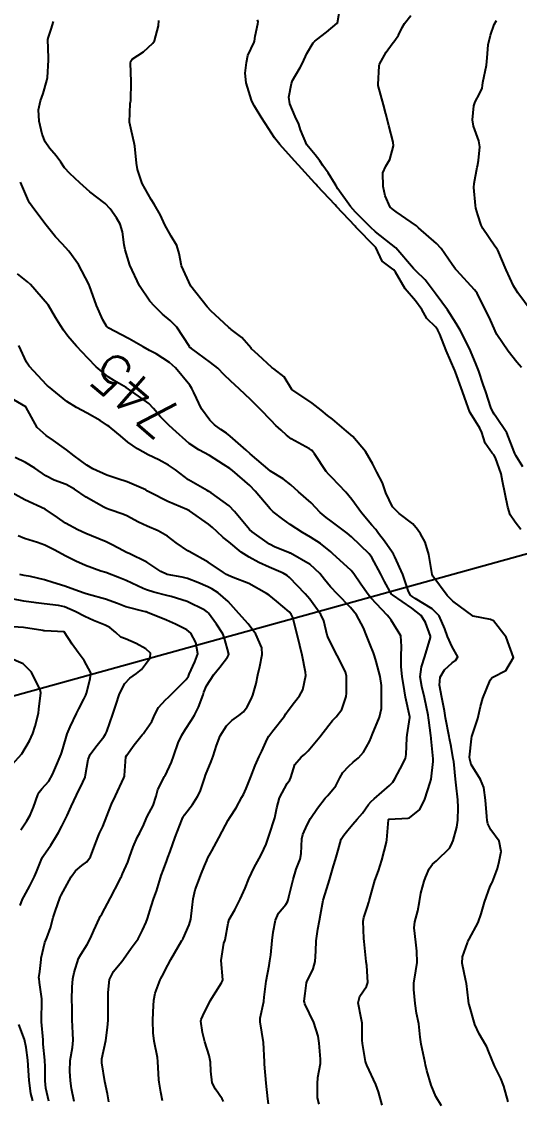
# Model space of a CAD drawing. Header units: metres. Extents: x 298520 to 308411, y 7433745 to 7450750.
# Drawn here: x 305035.6 to 305084.4, y 7438588.6 to 7438694.3 of the extents above; entities that cross this region are included whole.
import ezdxf
from ezdxf.enums import TextEntityAlignment as Align

# ---------------------------------------------------------------- set-up
doc = ezdxf.new("R2010")
doc.units = ezdxf.units.M
doc.header["$LTSCALE"] = 10
doc.linetypes.add('CONTINUO', pattern=[0])
for name, color, linetype in [('Cotas', 45, 'Continuous'), ('Curvas de Nivel 1m', 11, 'Continuous'), ('Curvas de Nivel 5m', 15, 'Continuous'), ('TEXTO', 45, 'Continuous')]:
    doc.layers.add(name, color=color, linetype=linetype)
doc.styles.add('Style-STANDARD', font='STANDARD.shx')

msp = doc.modelspace()

# ---------------------------------------------------------------- linework, layer by layer
at = {"layer": 'Curvas de Nivel 1m', "flags": 128}
for points, elevation in [([(305076.75, 7438588.06), (305076.19, 7438588.98), (305075.72, 7438590.07), (305075.3, 7438591.53), (305075.18, 7438592.08), (305075.14, 7438592.26), (305074.74, 7438594.09), (305074.66, 7438594.77), (305074.51, 7438596.09), (305074.31, 7438597.15), (305074.17, 7438598.09), (305074.05, 7438599.44), (305074.04, 7438600.09), (305074.23, 7438601.28), (305074.37, 7438602.09), (305074.34, 7438603.2), (305074.22, 7438604.09), (305074.06, 7438605.5), (305074.13, 7438606.09), (305074.43, 7438607.15), (305074.58, 7438608.09), (305074.72, 7438608.88), (305075.05, 7438610.08), (305075.18, 7438610.43), (305075.54, 7438611.27), (305075.87, 7438611.75), (305076.24, 7438612.07), (305077.57, 7438613.34), (305077.8, 7438613.82), (305077.88, 7438614.05), (305078.26, 7438615.37), (305078.35, 7438616.04), (305078.36, 7438617.3), (305078.33, 7438618.04), (305078.19, 7438619.49), (305078.13, 7438620.05), (305077.94, 7438621.78), (305077.9, 7438622.05), (305077.68, 7438623.25), (305077.54, 7438624.05), (305077.5, 7438624.25), (305077.15, 7438626.06), (305077.03, 7438626.75), (305076.77, 7438628.06), (305076.54, 7438629.28), (305076.6, 7438630.06), (305077.04, 7438630.79), (305077.78, 7438631.47), (305078.13, 7438631.7), (305078.33, 7438632.04), (305077.8, 7438633.04), (305077.33, 7438634.05), (305077.08, 7438634.8), (305076.5, 7438636.06), (305075.84, 7438636.75), (305074.18, 7438637.78), (305073.86, 7438637.96), (305073.71, 7438638.1), (305073.53, 7438638.44), (305072.96, 7438640.11), (305072.18, 7438641.85), (305072.03, 7438642.12), (305071.91, 7438642.31), (305071.16, 7438643.37), (305070.59, 7438644.14), (305070.31, 7438644.52), (305069.94, 7438644.95), (305068.92, 7438646.16), (305067.97, 7438647.46), (305067.39, 7438648.18), (305066, 7438649.61), (305065.71, 7438649.91), (305065.46, 7438650.2), (305064.31, 7438651.94), (305064.12, 7438652.22), (305064.08, 7438652.27), (305064.03, 7438652.31), (305063.83, 7438652.42), (305062.04, 7438653.42), (305061.58, 7438653.78), (305061.05, 7438654.26), (305060.53, 7438654.73), (305060.06, 7438655.22), (305059.04, 7438656.28), (305058.09, 7438657.22), (305056.93, 7438658.3), (305056.11, 7438659.06), (305055.48, 7438659.69), (305054.84, 7438660.33), (305054.13, 7438660.91), (305052.26, 7438662.25), (305052.15, 7438662.33), (305052.12, 7438662.36), (305052.06, 7438662.45), (305050.82, 7438664.37), (305050.18, 7438665.01), (305049.42, 7438665.62), (305048.64, 7438666.4), (305048.2, 7438666.92), (305047.18, 7438668.42), (305046.24, 7438670.43), (305045.77, 7438671.95), (305045.68, 7438672.44), (305045.53, 7438673.69), (305045.29, 7438674.45), (305044.93, 7438675.08), (305044.31, 7438675.96), (305043.81, 7438676.47), (305042.33, 7438677.62), (305041.33, 7438678.49), (305040.35, 7438679.4), (305039.83, 7438679.98), (305039.47, 7438680.51), (305039.01, 7438681.16), (305038.38, 7438681.91), (305037.96, 7438682.53), (305037.66, 7438683.27), (305037.35, 7438684.54), (305037.31, 7438685.66), (305037.5, 7438686.54), (305037.74, 7438687.24), (305038.12, 7438688.53), (305038.17, 7438688.83), (305038.28, 7438690.53), (305038.28, 7438690.74), (305038.21, 7438692.53), (305038.26, 7438692.78), (305038.52, 7438693.55), (305038.75, 7438694.31)], 747), ([(305083.27, 7438588.46), (305082.85, 7438589.98), (305082.55, 7438590.74), (305081.93, 7438591.99), (305081.33, 7438593.41), (305081.18, 7438593.85), (305081.1, 7438594), (305080.43, 7438595.1), (305080.02, 7438596.02), (305079.45, 7438597.97), (305079.42, 7438598.03), (305079.41, 7438598.06), (305079.39, 7438598.33), (305079.19, 7438600.03), (305079.13, 7438600.31), (305078.76, 7438602.04), (305078.8, 7438602.67), (305079.28, 7438604.03), (305079.33, 7438604.16), (305079.46, 7438604.4), (305080.33, 7438606.02), (305080.63, 7438606.87), (305080.96, 7438608.01), (305081.52, 7438609.58), (305081.66, 7438609.86), (305081.74, 7438610), (305082.24, 7438611.3), (305082.4, 7438611.99), (305082.59, 7438612.97), (305082.4, 7438613.99), (305081.58, 7438615.1), (305081.28, 7438615.69), (305081.22, 7438616.01), (305081.19, 7438616.42), (305081.06, 7438618.01), (305080.89, 7438619.26), (305080.55, 7438620.02), (305079.66, 7438621.49), (305079.51, 7438622.03), (305079.5, 7438622.21), (305079.67, 7438624.03), (305079.67, 7438624.05), (305079.7, 7438624.25), (305080.29, 7438626.02), (305080.57, 7438627.18), (305080.8, 7438628.01), (305081.51, 7438629.76), (305081.67, 7438630), (305081.72, 7438630.04), (305081.76, 7438630.06), (305083.04, 7438630.72), (305083.79, 7438631.98), (305083.06, 7438633.99), (305081.83, 7438635.57), (305081.55, 7438635.72), (305079.83, 7438636.03), (305077.86, 7438637.52), (305077.29, 7438638.06), (305075.88, 7438639.97), (305075.86, 7438640.05), (305075.85, 7438640.07), (305075.83, 7438640.12), (305075.52, 7438642.08), (305075.14, 7438643.3), (305074.68, 7438644.09), (305074.38, 7438644.54), (305073.94, 7438645.1), (305072.6, 7438646.11), (305071.96, 7438646.76), (305071.29, 7438648.13), (305070.96, 7438649.1), (305070.43, 7438650.14), (305070.01, 7438650.93), (305069.32, 7438652.16), (305068.05, 7438653.65), (305067.46, 7438654.18), (305066.06, 7438655.33), (305065.58, 7438655.71), (305064.98, 7438656.21), (305064.08, 7438656.91), (305062.1, 7438658.24), (305061.35, 7438659.49), (305060.33, 7438660.27), (305060.12, 7438660.41), (305058.79, 7438661.64), (305058.15, 7438662.24), (305058.1, 7438662.29), (305057.2, 7438663.33), (305056.17, 7438664.14), (305056.07, 7438664.21), (305055.94, 7438664.31), (305055.02, 7438665.17), (305054.19, 7438665.93), (305053.79, 7438666.34), (305052.22, 7438668.36), (305051.28, 7438670.37), (305051.05, 7438671.57), (305050.85, 7438672.37), (305050.28, 7438673.28), (305049.65, 7438674.39), (305049.23, 7438675.33), (305048.62, 7438676.41), (305048.32, 7438676.87), (305047.45, 7438678.42), (305046.99, 7438679.79), (305046.88, 7438680.42), (305046.71, 7438682.1), (305046.67, 7438682.43), (305046.4, 7438683.55), (305046.2, 7438684.43), (305046.27, 7438686.27), (305046.31, 7438686.43), (305046.32, 7438686.54), (305046.38, 7438688.43), (305046.29, 7438690.24), (305046.34, 7438690.43), (305046.48, 7438690.61), (305047.56, 7438691.35), (305048.5, 7438692.17), (305048.64, 7438692.41), (305049.04, 7438693.89), (305049.06, 7438694.4)], 748), ([(305084.51, 7438644.54), (305083.95, 7438645.24), (305083.46, 7438645.98), (305083.24, 7438646.71), (305082.97, 7438647.99), (305082.73, 7438649.26), (305082.59, 7438649.99), (305082.02, 7438651.55), (305081.86, 7438651.84), (305081.71, 7438652), (305081.03, 7438653), (305080.68, 7438654.02), (305080.5, 7438654.46), (305080.06, 7438655.15), (305079.53, 7438656.04), (305079.19, 7438656.94), (305078.8, 7438658.04), (305078.12, 7438659.96), (305078.09, 7438660.05), (305078.06, 7438660.11), (305077.19, 7438662.06), (305076.57, 7438663.66), (305076.38, 7438664.07), (305076.18, 7438664.34), (305075.3, 7438665.2), (305074.81, 7438666.09), (305074.21, 7438666.95), (305073.2, 7438668.11), (305072.24, 7438669.73), (305072.09, 7438669.98), (305071.84, 7438670.13), (305070.94, 7438670.83), (305070.32, 7438672.15), (305070.26, 7438672.24), (305068.36, 7438674.17), (305068.29, 7438674.24), (305066.45, 7438676.19), (305066.32, 7438676.34), (305064.56, 7438678.22), (305064.46, 7438678.33), (305064.35, 7438678.46), (305062.74, 7438680.24), (305062.37, 7438680.65), (305060.91, 7438682.25), (305060.39, 7438682.92), (305059.5, 7438684.27), (305059.09, 7438684.95), (305058.43, 7438686), (305058.26, 7438686.29), (305058.14, 7438686.59), (305057.61, 7438688.3), (305057.52, 7438689.25), (305057.67, 7438690.3), (305057.8, 7438690.99), (305058.4, 7438692.29), (305058.43, 7438692.37), (305058.51, 7438692.87), (305058.75, 7438694.07), (305058.8, 7438694.29), (305058.73, 7438694.48)], 749), ([(305084.58, 7438660.42), (305084.13, 7438660.92), (305083.27, 7438661.99), (305082.17, 7438663.65), (305082, 7438664), (305081.43, 7438665.26), (305081.05, 7438666.02), (305080.22, 7438667.68), (305079.98, 7438668.03), (305078.24, 7438669.91), (305078.12, 7438670.05), (305077.79, 7438670.51), (305076.71, 7438672.07), (305076.27, 7438672.55), (305074.5, 7438674.1), (305074.39, 7438674.2), (305074.29, 7438674.28), (305073.77, 7438674.63), (305072.31, 7438675.67), (305072.04, 7438675.85), (305071.72, 7438676.13), (305071.23, 7438677.23), (305071.05, 7438678.13), (305071, 7438679.49), (305071.28, 7438680.13), (305071.7, 7438680.8), (305072.04, 7438682.12), (305072.01, 7438682.5), (305071.6, 7438684.13), (305071.3, 7438685.26), (305071.07, 7438686.13), (305070.56, 7438688.04), (305070.54, 7438688.14), (305070.64, 7438689.98), (305070.68, 7438690.14), (305071.33, 7438691.29), (305071.9, 7438692.13), (305072.17, 7438692.46), (305072.52, 7438692.98), (305072.91, 7438693.73), (305073.12, 7438694.11), (305073.74, 7438694.9)], 751), ([(305085.53, 7438665.96), (305084.22, 7438667.72), (305084.04, 7438667.98), (305083.79, 7438668.42), (305083.07, 7438669.99), (305082.26, 7438671.89), (305082.22, 7438671.96), (305082.2, 7438672), (305081.97, 7438672.3), (305080.78, 7438674.02), (305080.62, 7438674.35), (305080.31, 7438675.36), (305080.11, 7438676.03), (305080.07, 7438676.28), (305079.92, 7438678.03), (305079.95, 7438678.43), (305080.24, 7438680.03), (305080.26, 7438680.13), (305080.37, 7438680.7), (305080.49, 7438682.03), (305080.39, 7438682.62), (305079.89, 7438684.04), (305079.79, 7438684.67), (305079.92, 7438686.04), (305080.05, 7438686.43), (305080.45, 7438687.22), (305080.71, 7438687.78), (305080.75, 7438688.03), (305080.78, 7438688.34), (305081.14, 7438690.02), (305081.23, 7438690.76), (305081.31, 7438692.01), (305081.54, 7438692.98), (305081.9, 7438694.01), (305082.13, 7438694.41)], 752), ([(305070.94, 7438588.12), (305070.59, 7438589.44), (305070.32, 7438590.13), (305069.43, 7438592.03), (305069.37, 7438592.15), (305069.36, 7438592.19), (305069.32, 7438592.39), (305069.02, 7438594.15), (305068.99, 7438594.5), (305068.97, 7438596.15), (305068.89, 7438596.63), (305068.59, 7438598.16), (305068.74, 7438598.8), (305069.4, 7438599.74), (305069.53, 7438600.15), (305069.43, 7438601.82), (305069.38, 7438602.15), (305069.38, 7438602.21), (305069.17, 7438604.15), (305069.15, 7438604.46), (305069.08, 7438606.15), (305069.13, 7438606.5), (305069.49, 7438607.59), (305069.64, 7438608.01), (305069.67, 7438608.15), (305069.72, 7438608.37), (305070.23, 7438610.14), (305070.58, 7438611.09), (305070.92, 7438612.13), (305071.35, 7438613.9), (305071.38, 7438614.12), (305071.56, 7438616.09), (305071.57, 7438616.12), (305071.58, 7438616.14), (305071.59, 7438616.14), (305073.47, 7438616.23), (305073.6, 7438616.26), (305074.61, 7438617.09), (305075.11, 7438618.09), (305075.64, 7438619.74), (305075.72, 7438620.07), (305075.93, 7438621.8), (305075.93, 7438622.07), (305075.74, 7438624.02), (305075.73, 7438624.07), (305075.7, 7438624.34), (305075.49, 7438625.85), (305075.47, 7438626.07), (305075.44, 7438626.35), (305075.07, 7438628.08), (305074.81, 7438629.14), (305074.67, 7438630.09), (305074.78, 7438631.08), (305075.12, 7438632.08), (305075.68, 7438633.94), (305075.68, 7438634.07), (305075.18, 7438635.43), (305074.75, 7438636.09), (305073.84, 7438636.82), (305071.94, 7438638.12), (305071.86, 7438638.2), (305071.18, 7438639.44), (305070.8, 7438640.14), (305069.91, 7438641.8), (305069.66, 7438642.15), (305067.93, 7438643.81), (305067.5, 7438644.17), (305065.94, 7438645.33), (305065.45, 7438645.7), (305064.88, 7438646.21), (305063.97, 7438647.15), (305062.76, 7438648.23), (305061.99, 7438648.9), (305061.25, 7438649.5), (305060, 7438650.24), (305059.96, 7438650.27), (305058.03, 7438651.94), (305057.61, 7438652.29), (305056.05, 7438653.69), (305055.69, 7438653.96), (305055.14, 7438654.32), (305054.52, 7438654.79), (305054.06, 7438655.24), (305053.24, 7438656.35), (305052.49, 7438657.96), (305052.3, 7438658.36), (305052.11, 7438658.66), (305050.71, 7438660.37), (305050.13, 7438660.9), (305048.82, 7438661.73), (305048.15, 7438662.08), (305047.53, 7438662.42), (305046.16, 7438663.2), (305045.36, 7438663.64), (305044.17, 7438664.25), (305043.94, 7438664.46), (305043.58, 7438665.07), (305042.97, 7438666.47), (305042.29, 7438668.41), (305042.27, 7438668.48), (305042.22, 7438668.58), (305041.21, 7438670.49), (305040.26, 7438671.81), (305039.6, 7438672.51), (305038.96, 7438673.2), (305038.29, 7438674.03), (305037.9, 7438674.53), (305036.69, 7438676.17), (305036.41, 7438676.55), (305036.32, 7438676.74), (305035.54, 7438678.56)], 746), ([(305059.8, 7438588.26), (305059.75, 7438588.74), (305059.57, 7438590.27), (305059.43, 7438592.15), (305059.43, 7438592.27), (305059.42, 7438592.38), (305059.33, 7438594.27), (305058.98, 7438596.27), (305059, 7438596.64), (305059.34, 7438598.27), (305059.34, 7438598.31), (305059.39, 7438598.71), (305059.59, 7438600.27), (305059.87, 7438601.82), (305059.95, 7438602.26), (305060.03, 7438602.85), (305060.16, 7438604.26), (305060.26, 7438605.06), (305060.49, 7438606.25), (305060.79, 7438606.95), (305061.5, 7438607.79), (305061.68, 7438608.06), (305061.73, 7438608.24), (305061.8, 7438608.53), (305062.21, 7438610.23), (305062.53, 7438611.24), (305062.91, 7438612.23), (305063.01, 7438612.77), (305063.08, 7438614.22), (305063.17, 7438614.63), (305063.59, 7438615.6), (305063.92, 7438616.22), (305064.6, 7438617.21), (305065.37, 7438618.19), (305065.63, 7438618.47), (305066.4, 7438619.42), (305066.79, 7438620.18), (305067.1, 7438620.72), (305067.66, 7438621.35), (305068.1, 7438621.73), (305068.63, 7438622.16), (305069.11, 7438622.72), (305069.69, 7438623.75), (305069.86, 7438624.15), (305069.97, 7438624.42), (305070.69, 7438626.14), (305070.86, 7438627), (305070.87, 7438628.13), (305070.86, 7438629.24), (305070.75, 7438630.14), (305070.34, 7438631.58), (305070.18, 7438632.14), (305070.09, 7438632.44), (305069.8, 7438633.15), (305069.4, 7438634.15), (305069.1, 7438634.88), (305068.41, 7438636.16), (305067.84, 7438636.89), (305066.56, 7438638.18), (305065.87, 7438638.9), (305065.3, 7438639.62), (305064.85, 7438640.21), (305063.9, 7438641.11), (305061.95, 7438642.2), (305061.91, 7438642.21), (305061.85, 7438642.24), (305060.46, 7438642.81), (305059.92, 7438643.1), (305058.21, 7438644.29), (305057.94, 7438644.54), (305056.49, 7438646.3), (305055.96, 7438646.85), (305054.19, 7438648.13), (305053.98, 7438648.25), (305053.81, 7438648.34), (305051.99, 7438649.39), (305050.7, 7438650.37), (305050.01, 7438650.83), (305049.07, 7438651.34), (305048.02, 7438651.86), (305046.97, 7438652.42), (305046.04, 7438653.09), (305045.32, 7438653.72), (305044.4, 7438654.45), (305044.21, 7438654.61), (305044.06, 7438654.73), (305043.33, 7438655.2), (305042.07, 7438655.93), (305041, 7438656.49), (305040.08, 7438657.06), (305038.28, 7438658.53), (305038.18, 7438658.61), (305038.1, 7438658.68), (305036.38, 7438660.55), (305036.13, 7438660.93), (305035.38, 7438662.56)], 744), ([(305055.41, 7438588.47), (305055.27, 7438588.74), (305054.63, 7438589.68), (305054.31, 7438590.32), (305054.18, 7438591.44), (305054.13, 7438592.33), (305053.99, 7438593), (305053.57, 7438594.34), (305053.35, 7438595.24), (305053.19, 7438596.34), (305053.21, 7438596.5), (305053.37, 7438596.87), (305054.11, 7438598.33), (305055.21, 7438600.12), (305055.32, 7438600.31), (305055.33, 7438600.39), (305055.16, 7438602.31), (305055.45, 7438604), (305055.53, 7438604.23), (305055.56, 7438604.31), (305055.85, 7438605.94), (305055.97, 7438606.31), (305056.52, 7438607.27), (305057.04, 7438608.29), (305057.51, 7438609.39), (305057.9, 7438610.29), (305058.42, 7438611.4), (305058.91, 7438612.28), (305059.13, 7438612.7), (305059.57, 7438613.69), (305059.78, 7438614.27), (305059.88, 7438614.57), (305060.43, 7438616.26), (305060.62, 7438617.24), (305060.87, 7438618.25), (305061.64, 7438619.63), (305061.89, 7438619.99), (305061.98, 7438620.24), (305062.39, 7438621.5), (305063.02, 7438622.23), (305063.38, 7438622.52), (305063.68, 7438622.83), (305064.85, 7438624.2), (305065.7, 7438625.34), (305066.07, 7438625.82), (305066.43, 7438626.18), (305067, 7438626.9), (305067.41, 7438628.17), (305067.44, 7438628.48), (305067.46, 7438630.17), (305067.36, 7438630.59), (305066.54, 7438632.18), (305065.81, 7438633.59), (305065.62, 7438634), (305065.56, 7438634.19), (305065.21, 7438635.58), (305064.93, 7438636.2), (305063.86, 7438637.7), (305063.4, 7438638.22), (305061.88, 7438639.81), (305061.65, 7438640.01), (305061.23, 7438640.25), (305059.89, 7438640.83), (305058.87, 7438641.31), (305057.91, 7438641.81), (305057.15, 7438642.3), (305055.92, 7438643.31), (305055.37, 7438643.76), (305054.75, 7438644.33), (305054.33, 7438644.72), (305053.94, 7438645.04), (305052.09, 7438646.36), (305051.95, 7438646.44), (305051.82, 7438646.5), (305049.97, 7438647.28), (305048.21, 7438648.17), (305047.98, 7438648.3), (305047.79, 7438648.41), (305045.99, 7438649.21), (305045.05, 7438649.5), (305044, 7438649.85), (305042.61, 7438650.47), (305042.01, 7438650.83), (305040.77, 7438651.75), (305040.03, 7438652.33), (305039.81, 7438652.5), (305038.77, 7438653.24), (305038.04, 7438653.73), (305037.15, 7438654.54), (305036.07, 7438656.55), (305034.09, 7438657.7)], 743), ([(305049.42, 7438588.54), (305049.27, 7438589.38), (305049.11, 7438590.39), (305049.09, 7438590.59), (305048.98, 7438592.39), (305048.93, 7438592.78), (305048.63, 7438594.4), (305048.52, 7438595.22), (305048.48, 7438596.4), (305048.52, 7438597.25), (305048.57, 7438598.4), (305048.7, 7438599.08), (305049.21, 7438600.39), (305049.27, 7438600.52), (305049.41, 7438600.77), (305049.97, 7438601.84), (305050.25, 7438602.38), (305051.34, 7438604.25), (305051.41, 7438604.36), (305051.42, 7438604.39), (305051.45, 7438604.46), (305052.03, 7438605.79), (305052.2, 7438606.35), (305052.35, 7438607.49), (305052.45, 7438608.35), (305052.64, 7438609.22), (305053.05, 7438610.34), (305053.19, 7438610.68), (305053.54, 7438611.58), (305053.77, 7438612.11), (305053.88, 7438612.34), (305054.26, 7438613.03), (305054.94, 7438614.32), (305055.59, 7438615.56), (305055.86, 7438616.04), (305056.04, 7438616.31), (305056.63, 7438617.27), (305057.2, 7438618.29), (305057.35, 7438618.57), (305057.63, 7438619.16), (305057.96, 7438619.97), (305058.07, 7438620.29), (305058.52, 7438621.42), (305058.91, 7438622.28), (305059.15, 7438622.8), (305059.69, 7438624), (305059.84, 7438624.27), (305060.25, 7438624.81), (305061.36, 7438626.25), (305061.5, 7438626.46), (305061.72, 7438626.8), (305062.35, 7438627.61), (305062.86, 7438628.23), (305063.16, 7438628.81), (305063.45, 7438630.22), (305063.43, 7438630.56), (305063.09, 7438632.23), (305062.88, 7438633.15), (305062.6, 7438634.23), (305062.18, 7438635.89), (305062.03, 7438636.24), (305061.84, 7438636.47), (305060.6, 7438637.51), (305059.86, 7438638.09), (305059.6, 7438638.27), (305057.87, 7438639.23), (305056.36, 7438639.82), (305055.88, 7438640.03), (305055.7, 7438640.13), (305055.42, 7438640.32), (305053.9, 7438641.33), (305052.05, 7438642.36), (305051.91, 7438642.43), (305050.76, 7438643.22), (305049.93, 7438643.87), (305049.01, 7438644.4), (305047.94, 7438644.86), (305047.1, 7438645.26), (305045.95, 7438645.86), (305045.54, 7438646.03), (305044.32, 7438646.45), (305043.96, 7438646.6), (305043.69, 7438646.73), (305041.97, 7438647.69), (305040.81, 7438648.49), (305039.99, 7438648.93), (305038.84, 7438649.36), (305038, 7438649.8), (305036.92, 7438650.54), (305036.01, 7438651.1), (305035, 7438651.59)], 742), ([(305044.18, 7438588.45), (305044.05, 7438589.23), (305043.79, 7438590.45), (305043.5, 7438592.26), (305043.49, 7438592.46), (305043.51, 7438592.65), (305043.87, 7438594.45), (305044.06, 7438595.74), (305044.12, 7438596.45), (305044.13, 7438597.2), (305044.11, 7438598.45), (305044.12, 7438599.17), (305044.25, 7438600.45), (305044.64, 7438601.21), (305045.43, 7438602.17), (305045.54, 7438602.32), (305045.61, 7438602.43), (305046.37, 7438603.5), (305047.04, 7438604.41), (305047.19, 7438604.68), (305047.47, 7438605.28), (305047.83, 7438606.06), (305047.96, 7438606.41), (305048.31, 7438607.58), (305048.59, 7438608.4), (305048.83, 7438609.08), (305049.24, 7438610.39), (305049.31, 7438610.61), (305049.54, 7438611.22), (305049.86, 7438612.08), (305049.97, 7438612.38), (305050.17, 7438612.99), (305050.66, 7438614.37), (305051.36, 7438616.13), (305051.46, 7438616.36), (305051.51, 7438616.45), (305051.6, 7438616.58), (305052.38, 7438617.58), (305052.87, 7438618.35), (305053.11, 7438618.86), (305053.61, 7438620.34), (305053.62, 7438620.37), (305053.64, 7438620.45), (305054.19, 7438621.8), (305054.4, 7438622.33), (305054.72, 7438623.36), (305055.08, 7438624.32), (305055.7, 7438625.29), (305056.21, 7438625.8), (305056.91, 7438626.3), (305057.36, 7438626.65), (305057.73, 7438627.14), (305058.12, 7438627.9), (305058.28, 7438628.28), (305058.61, 7438629.43), (305058.78, 7438630.28), (305058.96, 7438631.09), (305059.2, 7438632.28), (305059.15, 7438632.93), (305058.57, 7438634.28), (305057.82, 7438635.27), (305056.9, 7438636.3), (305055.85, 7438637.48), (305054.88, 7438638.32), (305054.25, 7438638.71), (305053.87, 7438638.91), (305052.9, 7438639.32), (305051.88, 7438639.73), (305051.36, 7438639.85), (305049.88, 7438640.12), (305049.26, 7438640.4), (305047.9, 7438641.32), (305046.16, 7438642.18), (305045.91, 7438642.28), (305045.63, 7438642.43), (305044.51, 7438643.04), (305043.92, 7438643.31), (305042.48, 7438643.92), (305041.93, 7438644.15), (305041.14, 7438644.49), (305039.94, 7438645.16), (305039.15, 7438645.72), (305037.95, 7438646.53), (305035.97, 7438647.43), (305034.07, 7438648.49)], 741), ([(305038.32, 7438588.52), (305038.02, 7438589.78), (305037.94, 7438590.52), (305037.95, 7438591.88), (305037.92, 7438592.52), (305037.76, 7438594.09), (305037.74, 7438594.53), (305037.6, 7438596.29), (305037.59, 7438596.53), (305037.62, 7438598.29), (305037.61, 7438598.53), (305037.4, 7438600.14), (305037.35, 7438600.53), (305037.34, 7438600.59), (305037.41, 7438601.22), (305037.55, 7438602.41), (305037.56, 7438602.53), (305037.92, 7438604.05), (305038.1, 7438604.52), (305038.48, 7438605.51), (305038.74, 7438606.52), (305038.91, 7438607.1), (305039.41, 7438608.51), (305039.44, 7438608.58), (305039.5, 7438608.7), (305040.5, 7438610.5), (305040.93, 7438611.09), (305041.54, 7438611.61), (305042.04, 7438611.98), (305042.38, 7438612.47), (305042.71, 7438613.32), (305043.15, 7438614.46), (305043.28, 7438614.76), (305043.58, 7438615.43), (305043.97, 7438616.45), (305044.43, 7438617.63), (305044.83, 7438618.44), (305045.64, 7438620.2), (305045.7, 7438620.37), (305045.7, 7438620.43), (305045.86, 7438622.24), (305045.93, 7438622.43), (305046.67, 7438623.44), (305047.45, 7438624.41), (305047.56, 7438624.55), (305047.7, 7438624.73), (305048.38, 7438625.73), (305048.67, 7438626.4), (305049.03, 7438627.09), (305049.73, 7438627.83), (305050.03, 7438628.1), (305050.32, 7438628.38), (305051.76, 7438629.82), (305051.97, 7438630.15), (305052.05, 7438630.36), (305052.59, 7438631.55), (305052.88, 7438632.35), (305052.69, 7438633.46), (305052.2, 7438634.36), (305051.82, 7438634.69), (305050.69, 7438635.25), (305049.83, 7438635.63), (305047.96, 7438636.41), (305047.83, 7438636.45), (305047.77, 7438636.47), (305045.84, 7438636.96), (305045.02, 7438637.27), (305043.85, 7438637.71), (305042.18, 7438638.15), (305041.86, 7438638.25), (305041.21, 7438638.49), (305039.87, 7438638.97), (305038.71, 7438639.35), (305037.87, 7438639.6), (305036.51, 7438639.91), (305035.88, 7438640.02), (305035.46, 7438640.13)], 739), ([(305035.49, 7438607.67), (305035.73, 7438608.32), (305035.85, 7438608.55), (305036.44, 7438609.61), (305036.91, 7438610.54), (305037.1, 7438610.97), (305037.55, 7438612.12), (305037.67, 7438612.41), (305037.75, 7438612.53), (305038.49, 7438613.6), (305039.06, 7438614.52), (305039.25, 7438614.84), (305039.59, 7438615.45), (305040.11, 7438616.5), (305040.5, 7438617.38), (305041.01, 7438618.49), (305041.64, 7438619.76), (305041.86, 7438620.26), (305041.91, 7438620.48), (305042.15, 7438621.99), (305042.35, 7438622.47), (305042.92, 7438623.23), (305043.69, 7438624.2), (305043.86, 7438624.46), (305043.99, 7438624.75), (305044.58, 7438626.45), (305044.85, 7438627.32), (305045.23, 7438628.44), (305045.75, 7438629.44), (305046.23, 7438629.95), (305046.9, 7438630.42), (305047.37, 7438630.81), (305047.78, 7438631.32), (305048.22, 7438631.97), (305048.27, 7438632.41), (305047.8, 7438632.85), (305046.85, 7438633.37), (305045.81, 7438633.81), (305045.36, 7438633.99), (305044.87, 7438634.44), (305044.28, 7438634.92), (305043.82, 7438635.15), (305042.67, 7438635.62), (305041.83, 7438636.01), (305040.87, 7438636.49), (305039.84, 7438636.94), (305039.26, 7438637.09), (305037.84, 7438637.24), (305037.06, 7438637.33), (305035.85, 7438637.51), (305034.68, 7438637.74)], 738), ([(305035.58, 7438615.1), (305036.16, 7438615.98), (305036.48, 7438616.54), (305036.82, 7438617.33), (305037.22, 7438618.53), (305037.36, 7438618.8), (305037.63, 7438619.11), (305038.29, 7438619.87), (305038.68, 7438620.52), (305038.97, 7438621.2), (305039.52, 7438622.51), (305039.56, 7438622.62), (305039.68, 7438623.04), (305040.11, 7438624.5), (305040.4, 7438625.2), (305041.01, 7438626.49), (305041.24, 7438626.97), (305041.73, 7438627.92), (305041.92, 7438628.3), (305041.98, 7438628.48), (305042.35, 7438629.88), (305042.42, 7438630.47), (305041.78, 7438631.69), (305041.18, 7438632.49), (305040.6, 7438633.3), (305039.81, 7438634.5), (305037.89, 7438634.61), (305037.81, 7438634.61), (305037.72, 7438634.62), (305035.82, 7438634.92), (305034.29, 7438635.04)], 737), ([(305034.71, 7438621.51), (305035.67, 7438622.55), (305036.41, 7438623.82), (305036.75, 7438624.54), (305036.97, 7438625.27), (305037.28, 7438626.53), (305037.34, 7438626.91), (305037.51, 7438628.53), (305037.46, 7438628.81), (305036.6, 7438630.54), (305035.78, 7438631.38), (305034.36, 7438631.99)], 736), ([(305036.75, 7438588.54), (305036.54, 7438589.26), (305036.38, 7438590.54), (305036.3, 7438591.53), (305036.24, 7438592.54), (305036.09, 7438593.78), (305035.91, 7438594.54), (305035.36, 7438596.04)], 738)]:
    msp.add_lwpolyline(points, dxfattribs=dict(at, elevation=elevation))
at = {"layer": 'Curvas de Nivel 5m', "flags": 128}
for points, elevation in [([(305084.7, 7438650.66), (305084.02, 7438651.78), (305083.92, 7438651.98), (305083.85, 7438652.15), (305083.14, 7438653.99), (305082.07, 7438655.6), (305081.91, 7438655.84), (305081.81, 7438656), (305081.59, 7438656.5), (305081.08, 7438658.02), (305080.82, 7438658.73), (305080.39, 7438660.03), (305080.32, 7438660.22), (305080.13, 7438660.71), (305079.59, 7438662.04), (305079.07, 7438663.13), (305078.58, 7438664.05), (305078.18, 7438664.71), (305077.32, 7438666.06), (305076.22, 7438667.55), (305075.83, 7438668.08), (305075.15, 7438669), (305074.24, 7438669.87), (305074.01, 7438670.1), (305072.26, 7438672.12), (305070.29, 7438673.69), (305069.78, 7438674.16), (305068.31, 7438675.64), (305067.84, 7438676.17), (305066.61, 7438677.92), (305066.44, 7438678.19), (305066.34, 7438678.37), (305065.65, 7438679.49), (305065.13, 7438680.21), (305064.83, 7438680.67), (305064.37, 7438681.24), (305063.56, 7438682.23), (305062.94, 7438683.7), (305062.78, 7438684.24), (305062.42, 7438685), (305061.89, 7438686.25), (305061.79, 7438686.89), (305062.05, 7438688.24), (305062.17, 7438688.54), (305062.47, 7438689.07), (305062.91, 7438689.8), (305063.13, 7438690.23), (305063.56, 7438691.16), (305064.17, 7438692.22), (305064.34, 7438692.39), (305064.51, 7438692.51), (305065.48, 7438693.25), (305066.53, 7438694.13), (305066.57, 7438694.16), (305066.58, 7438694.19), (305066.87, 7438695.87)], 750), ([(305064.76, 7438588.21), (305064.62, 7438588.85), (305064.59, 7438590.21), (305064.65, 7438590.84), (305064.89, 7438592.2), (305064.89, 7438592.63), (305064.76, 7438594.21), (305064.68, 7438594.87), (305064.24, 7438596.21), (305063.38, 7438598.06), (305063.32, 7438598.22), (305063.31, 7438598.3), (305063.39, 7438599.06), (305063.52, 7438600.1), (305063.56, 7438600.22), (305064.17, 7438601.47), (305064.39, 7438602.21), (305064.45, 7438603.2), (305064.48, 7438604.21), (305064.63, 7438605.36), (305064.8, 7438606.2), (305064.9, 7438606.78), (305065.15, 7438608.2), (305065.51, 7438609.35), (305065.79, 7438610.19), (305066.16, 7438611.56), (305066.36, 7438612.18), (305066.63, 7438613.11), (305066.92, 7438614.18), (305067.17, 7438614.58), (305067.58, 7438615.08), (305068.08, 7438615.67), (305068.49, 7438616.16), (305069.02, 7438616.74), (305069.61, 7438617.57), (305069.87, 7438617.89), (305070.15, 7438618.14), (305071.64, 7438619.43), (305071.97, 7438619.78), (305072.19, 7438620.11), (305072.7, 7438621.07), (305073.21, 7438622.1), (305073.3, 7438622.48), (305073.35, 7438624.1), (305073.38, 7438624.42), (305073.65, 7438626.1), (305073.65, 7438626.16), (305073.23, 7438628.11), (305073.13, 7438628.73), (305072.91, 7438630.11), (305072.81, 7438631.07), (305072.79, 7438632.11), (305072.84, 7438633.07), (305072.76, 7438634.11), (305071.83, 7438635.65), (305071.62, 7438635.91), (305071.42, 7438636.13), (305069.86, 7438637.81), (305069.58, 7438638.15), (305068.86, 7438639.17), (305068.17, 7438640.17), (305067.89, 7438640.5), (305066.07, 7438642.19), (305065.91, 7438642.33), (305064.89, 7438643.17), (305063.93, 7438643.78), (305063.15, 7438644.23), (305061.94, 7438645.02), (305061.22, 7438645.53), (305060.26, 7438646.27), (305059.96, 7438646.57), (305058.51, 7438648.28), (305057.99, 7438648.83), (305056.27, 7438650.31), (305056.01, 7438650.51), (305055.42, 7438650.91), (305054.02, 7438651.78), (305052.99, 7438652.35), (305052.04, 7438652.96), (305050.43, 7438654.38), (305050.06, 7438654.76), (305049.25, 7438655.58), (305048.54, 7438656.4), (305048.08, 7438656.86), (305046.54, 7438657.99), (305046.1, 7438658.28), (305045.87, 7438658.43), (305044.75, 7438659.09), (305044.11, 7438659.48), (305042.94, 7438660.47), (305042.14, 7438661.31), (305041.02, 7438662.49), (305040.16, 7438663.47), (305039.73, 7438664.07), (305039.45, 7438664.51), (305038.97, 7438665.31), (305038.25, 7438666.53), (305038.19, 7438666.61), (305036.52, 7438668.55), (305036.23, 7438668.81), (305035.23, 7438669.57)], 745), ([(305040.8, 7438588.49), (305040.52, 7438589.74), (305040.42, 7438590.49), (305040.36, 7438591.44), (305040.39, 7438592.49), (305040.61, 7438593.78), (305040.69, 7438594.49), (305040.66, 7438595.17), (305040.6, 7438596.49), (305040.59, 7438597.7), (305040.57, 7438598.49), (305040.6, 7438599.69), (305040.66, 7438600.49), (305040.77, 7438601.13), (305041.22, 7438602.48), (305041.44, 7438602.88), (305042.06, 7438603.86), (305042.38, 7438604.47), (305042.71, 7438605.22), (305043.27, 7438606.46), (305043.34, 7438606.6), (305043.49, 7438606.85), (305044.34, 7438608.45), (305045.21, 7438610.12), (305045.37, 7438610.43), (305045.42, 7438610.54), (305045.53, 7438610.8), (305046.03, 7438611.94), (305046.2, 7438612.42), (305046.55, 7438613.43), (305047, 7438614.42), (305047.2, 7438614.79), (305047.59, 7438615.62), (305047.82, 7438616.18), (305047.94, 7438616.41), (305048.53, 7438617.48), (305048.81, 7438618.4), (305048.96, 7438619.06), (305049.64, 7438620.31), (305049.7, 7438620.39), (305050.33, 7438621.72), (305050.53, 7438622.38), (305050.96, 7438623.64), (305051.32, 7438624.37), (305051.7, 7438624.98), (305052.25, 7438625.81), (305052.58, 7438626.35), (305052.95, 7438627.13), (305053.4, 7438628.34), (305053.49, 7438628.6), (305053.75, 7438629.22), (305054.46, 7438630.33), (305055.06, 7438631.04), (305055.79, 7438632.03), (305055.9, 7438632.2), (305055.92, 7438632.31), (305055.8, 7438632.81), (305055.48, 7438633.98), (305055.33, 7438634.32), (305054.73, 7438635.24), (305053.93, 7438636.34), (305053.83, 7438636.43), (305053.57, 7438636.61), (305051.85, 7438637.48), (305050.29, 7438637.95), (305049.86, 7438638.06), (305048.58, 7438638.4), (305047.86, 7438638.61), (305047.53, 7438638.75), (305045.87, 7438639.52), (305045.23, 7438639.79), (305043.88, 7438640.31), (305043.41, 7438640.46), (305041.89, 7438641.01), (305040.95, 7438641.44), (305039.9, 7438641.96), (305038.88, 7438642.52), (305038.23, 7438642.84), (305037.92, 7438642.98), (305037.21, 7438643.25), (305035.92, 7438643.66), (305035.29, 7438643.92)], 740)]:
    msp.add_lwpolyline(points, dxfattribs=dict(at, elevation=elevation))
at = {"layer": 'TEXTO', "linetype": 'CONTINUO'}
msp.add_polyline3d([(305134.75, 7438655.91, 0), (304934.08, 7438600.26, 0)], dxfattribs=at)

# ---------------------------------------------------------------- texts
at = {"layer": 'Cotas', "style": 'Style-STANDARD'}
msp.add_text('745', height=4, rotation=139.3435, dxfattribs=at).set_placement((305046.73, 7438657.68, 745), align=Align.MIDDLE_CENTER)

doc.saveas('drawing.dxf')
